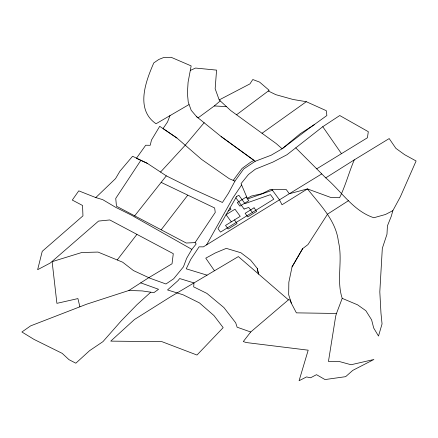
<?xml version="1.0" encoding="UTF-8"?>
<svg xmlns="http://www.w3.org/2000/svg" width="438" height="438" viewBox="0 0 438 438"><rect width="100%" height="100%" fill="white"/><g stroke="black" fill="none" stroke-linecap="round" stroke-linejoin="round"><path stroke-width="0.66" d="M348.697 200.533L327.558 214.138L307.969 244.579L302.685 248.598L292.036 266.917L288.839 282.231L288.68 294.708L291.275 303.112L296.389 312.858L336.477 313.471L342.215 298.349C336.121 280.013 343.042 260.292 338.41 241.634C336.017 220.38 319.997 204.858 307.465 188.909L289.326 193.744L203.352 246.862L199.082 246.835L190.76 259.378L186.238 268.828L207.059 275.163M272.403 190.223L247.585 198.983L241.042 183.642L248.45 174.505L255.327 169.21L272.929 162.082L286.972 154.734L295.76 147.852L325.741 177.877L354.287 159.859L389.19 138.567L395.875 148.345L404.63 154.685L416.1 160.981L400.359 196.815L392.848 210.662L391.287 216.257L387.422 225.882L386.978 234.248L382.319 248.335L379.812 291.845L380.972 313.148L382.051 323.939L378.498 336.05L373.707 328.04L371.605 319.844L365.845 310.695L357.539 304.815L342.215 298.349M336.477 313.471L335.689 316.176L328.451 361.476L339.269 361.509L351.079 364.745L373.921 359.488L352.765 370.384L345.642 376.669L325.023 379.565L316.504 374.671L310.58 377.791L306.562 376.921L299.088 380.71L308.188 350.181L246.156 342.532L243.298 341.53L250.717 331.993L288.423 299.838L290.334 300.063L291.275 303.112M170.015 115.49L167.546 121.945L163.073 128.553L176.925 138.014L201.579 159.405L229.304 178.731L234.954 181.097L243.687 168.975L255.206 161.272L271.155 155.216L282.121 148.794L308.587 128.712L326.874 115.533L326.288 110.688L306.315 101.704L293.088 99.486L275.869 94.69L268.291 91.005M354.287 159.859C348.938 172.32 345.609 185.531 339.587 197.724L330.712 197.439L307.465 188.909L282.001 204.77L279.471 199.832L271.971 189.632M234.954 181.097L228.483 193.18L222.422 202.476L192.539 188.931L166.314 175.857L147.267 163.314L132.572 156.256L119.908 171.225L115.561 178.584L95.78 197.582L78.774 190.848L72.292 200.067L82.558 205.482L82.952 215.863L42.24 251.324L37.635 269.688L50.261 263.03L98.561 221.075L109.785 219.953L173.289 253.673L172.024 263.78L148.789 277.676L128.876 290.482L86.779 304.147L30.638 325.867L21.9 331.993L33.983 339.379L62.18 353.346L69.007 359.68L75.834 363.201L89.549 350.696L102.941 341.645L121.178 320.923L136.984 304.673L150.787 292.19L153.891 292.644L158.561 289.288L140.724 282.86M206.577 244.869L232.934 197.872L241.612 184.984M233.224 180.368L242.099 168.395L250.711 162.142L253.985 160.385L221.141 136.557L196.651 116.711L191.187 110.283L188.247 102.076L187.393 93.256L188.088 82.185L191.149 65.897L171.138 57.29L163.653 57.542L158.846 59.437L153.793 62.908C145.673 81.435 135.123 109.462 156.043 123.757L188.931 104.6M147.267 163.314L140.833 160.363L115.736 198.403L116.464 206.216L186.238 243.024L195.08 242.603L196.202 243.944L191.855 249.359L186.615 258.349L183.44 266.846L173.618 278.82L165.953 283.988L150.02 278.239L133.453 270.575L122.662 262.203L98.019 252.074L81.758 252.512L53.901 261.114L52.166 262.028L56.907 303.348L77.915 298.585L79.886 306.814M292.036 266.917L302.685 248.598M195.08 242.603L215.255 212.408L214.642 207.968L161.146 182.389M161.157 229.83L187.623 195.343M117.22 259.969L136.913 234.357M134.586 215.95L166.314 175.857M204.174 122.673L185.11 145.345L160.538 172.057M196.651 116.711L198.102 117.86L214.286 105.958L220.254 100.904M295.76 147.852L322.768 126.697L339.751 115.533L368.314 131.69L367.416 137.773L316.652 168.876M236.547 114.783L269.195 90.327L259.597 82.103L252.792 79.519L249.945 83.882L219.192 99.924L215.157 88.75L216.569 70.118L195.578 68.06L190.3 70.403M262.034 133.278L306.315 101.704M314.665 124.463L300.238 133.71L282.121 148.794L276.269 143.609L230.738 110.568L219.192 99.924M392.848 210.662L385.5 214.478L373.855 217.735C353.285 211.028 341.52 191.357 325.741 177.877M228.209 211.028L230.979 209.315L229.983 207.957M321.744 173.919L289.326 193.744L286.228 189.528L270.06 189.643L262.143 193.662L251.467 196.032L247.311 198.337M244.119 209.052L248.707 207.431L252.376 212.419M128.881 290.482L142.175 290.92L150.787 292.19M214.286 105.958L226.435 106.604M95.78 197.582L102.678 199.629L115.665 207.322L131.34 215.091L191.855 249.359M250.717 331.993L237.128 327.208L235.699 322.817L223.927 307.58L206.878 293.389L193.678 286.874L193.985 282.926L179.673 278.546L177.998 280.659L167.519 289.94L183.139 294.807L199.476 302.921L213.952 315.557L223.172 327.624L196.98 355.037L161.978 341.684L110.754 341.125L134.488 319.483L169.971 297.172L238.354 256.586L288.423 299.838M140.833 160.363L136.399 158.321L145.701 145.241L150.229 145.29L151.46 140.089L159.711 126.33L176.925 138.014M221.141 136.557L255.206 161.272M257.254 268.395L258.497 273.985L257.254 268.395L250.596 260.106L240.96 252.781L226.304 248.362L215.392 252.918L205.767 258.163L214.467 270.766M235.863 197.806L244.119 209.041M234.445 219.925L237.062 223.5L228.149 229.008L225.526 225.433L240.232 216.345L234.992 209.194L226.079 214.702L231.319 221.852M322.768 126.697L341.476 153.667M236.569 196.591L217.987 228.68L220.5 232.113L273.794 199.186L270.46 194.631L244.979 203.626L238.809 195.211L236.569 196.591M246.194 197.084L237.281 202.591L239.898 206.167L248.811 200.659L246.194 197.084M254.051 207.809L245.138 213.317L247.76 216.892L256.673 211.384L254.051 207.809"/></g></svg>
